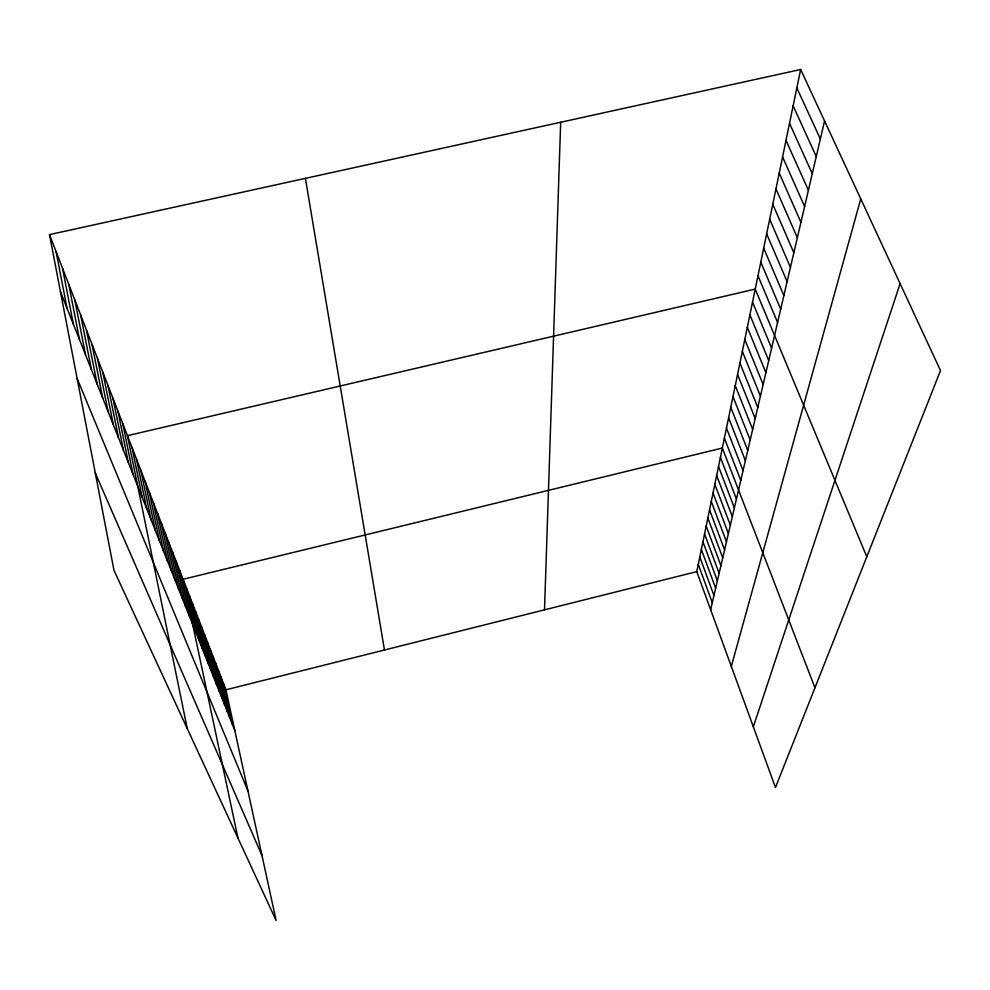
<?xml version="1.0" encoding="UTF-8"?>
<svg xmlns="http://www.w3.org/2000/svg" width="990" height="990" viewBox="0 0 990 990"><rect width="100%" height="100%" fill="white"/><g stroke="black" fill="none" stroke-linecap="round" stroke-linejoin="round"><path stroke-width="1.49" d="M544.512 609.852L560.674 122.253M800.663 69.498L940.5 370.582L775.479 787.52L696.762 571.638L800.663 69.498L49.5 234.618L113.986 570.364L276.123 920.502L225.943 689.795L49.5 234.618M710.647 609.704L824.559 120.953M731.313 666.406L860.755 198.866M753.341 726.821L900.108 283.623M225.943 689.795L696.762 571.638M796.851 87.924L820.351 138.996M793.139 105.856L816.255 156.556M789.525 123.329L812.27 173.646M785.998 140.345L808.397 190.29M782.57 156.927L804.623 206.502M779.229 173.089L800.935 222.304M775.962 188.843L797.346 237.699M95.288 473.034L261.991 855.546M772.782 204.225L793.844 252.71M769.688 219.223L790.441 267.349M766.656 233.863L787.112 281.643M763.698 248.168L783.857 295.577M760.803 262.127L780.689 309.189M757.981 275.764L777.583 322.48M866.807 556.776L755.234 289.092L127.438 435.674L187.234 728.553M752.536 302.111L771.606 348.158M77.121 378.465L247.946 790.961M749.9 314.845L768.71 360.546M747.326 327.294L765.889 372.673M744.802 339.471L763.129 384.516M742.339 351.388L760.431 396.111M739.926 363.045L757.783 407.447M737.562 374.455L755.197 418.535M735.248 385.63L752.672 429.4M732.984 396.582L750.185 440.03M60.477 291.753L234.779 730.41M730.769 407.298L747.759 450.438M728.603 417.792L745.383 460.635M726.474 428.088L743.057 470.621M724.383 438.162L740.78 480.41M814.956 687.778L722.341 448.049L183.088 579.261L237.959 838.085M720.411 457.368L736.436 499.034M718.517 466.525L734.37 507.907M716.661 475.509L732.34 516.619M714.83 484.32L730.348 525.17M713.048 492.983L728.393 533.561M711.278 501.485L726.474 541.79M709.558 509.825L724.581 549.883M707.862 518.03L722.737 557.828M706.192 526.098L720.918 565.624M704.558 534.018L719.124 573.297M702.937 541.802L717.366 580.833M701.353 549.45L715.646 588.233M699.806 556.974L713.951 595.51M698.272 564.374L712.28 602.663M223.431 683.323L232.316 724.21M220.869 676.727L229.804 717.899M218.27 670.02L227.254 711.476M215.622 663.189L224.656 704.942M212.937 656.246L222.008 698.284M210.189 649.168L219.322 691.503M207.405 641.966L216.575 684.61M204.559 634.64L213.778 677.568M201.663 627.165L210.932 670.416M198.718 619.554L208.036 663.114M195.711 611.795L205.079 655.677M192.642 603.9L202.071 648.104M189.523 595.844L199.002 640.369M186.343 587.639L195.871 632.486M179.648 570.376L189.288 615.929M176.133 561.318L185.823 607.216M172.545 552.061L182.284 598.319M168.882 542.607L178.683 589.236M165.144 532.942L174.983 579.942M161.308 523.079L171.221 570.45M157.41 512.993L167.36 560.748M153.413 502.685L163.424 550.836M149.317 492.141L159.39 540.689M145.146 481.363L155.257 530.306M140.865 470.337L151.037 519.676M136.496 459.051L146.718 508.811M132.017 447.492L142.3 497.673M122.735 423.559L133.118 474.581M117.934 411.147L128.366 462.615M112.996 398.438L123.49 450.339M107.947 385.407L118.491 437.753M102.774 372.054L113.355 424.846M97.466 358.343L108.096 411.605M92.008 344.285L102.688 398.005M86.415 329.856L97.144 384.046M80.673 315.043L91.451 369.703M74.782 299.834L85.598 354.977M68.718 284.192L79.571 339.83M62.494 268.129L73.384 324.262M56.084 251.608L67.023 308.237M305.403 178.361L384.466 650.022"/></g></svg>
